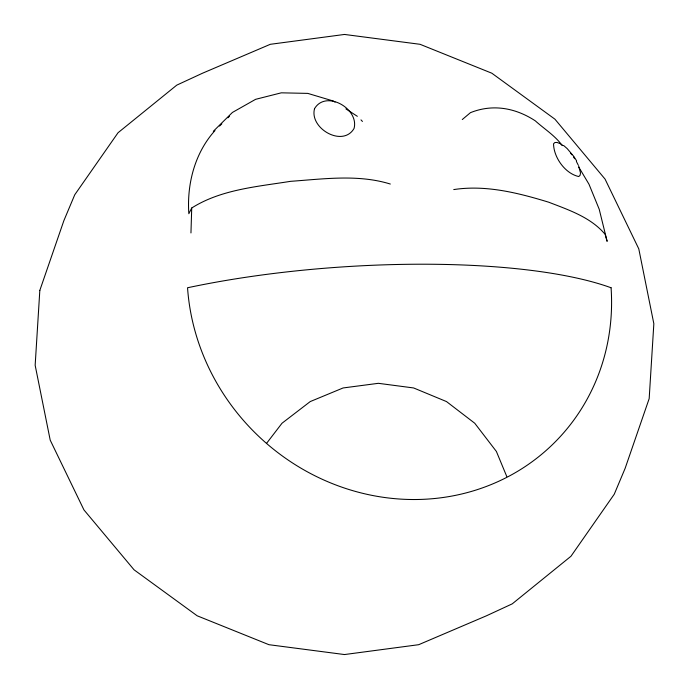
<?xml version="1.0" encoding="UTF-8"?>
<svg xmlns="http://www.w3.org/2000/svg" width="689" height="689" viewBox="0 0 689 689"><rect width="100%" height="100%" fill="white"/><g stroke="black" fill="none" stroke-linecap="round" stroke-linejoin="round"><path stroke-width="1.03" d="M190.956 232.951L191.723 207.992C221.014 189.441 257.118 186.685 290.594 181.328C323.563 178.994 358.194 174.076 390.327 184.041M191.723 207.992L188.838 213.711C186.771 184.023 194.798 152.898 214.994 130.565M266.721 443.156L282.008 423.235L310.231 401.575L343.096 387.959L378.373 383.317L413.641 387.959L446.506 401.575L474.738 423.235L496.39 451.459L506.803 476.59M213.314 131.306L232.408 112.453L255.602 99.328L281.31 92.826L307.785 93.394L333.218 100.99L335.035 102.118M219.558 126.061L221.841 123.805M227.921 117.802L229.446 116.295M462.276 119.541L470.449 112.66C492.756 103.729 515.441 107.837 535.31 120.851C544.301 128.989 554.929 135.518 562.155 145.431M453.75 189.578C485.823 184.678 518.206 192.894 548.737 202.213C568.821 209.981 590.869 217.328 605.149 234.363L607.121 241.348L599.206 209.232L588.983 184.23L578.898 167.306M559.812 143.501L557.005 142.434L554.869 142.537L553.543 143.794C553.715 157.48 565.195 173.628 578.76 176.539L580.086 175.282L580.508 172.948L578.579 165.765M345.912 108.888L357.341 116.312M560.631 144.044L563.094 145.663M563.774 145.612L567.193 148.609L573.67 156.257M360.984 119.877L362.448 121.445M570.742 153.32L571.844 154.758M573.825 156.481L576.59 160.821M573.506 156.911L574.652 158.711M576.366 161.407L578.14 164.895M39.824 290.396L35.156 365.273L50.211 440.142L83.946 509.912L134.071 569.82L197.175 615.794L268.943 644.697L344.5 654.55L418.688 644.697L486.451 615.794L512.228 603.865L570.957 556.264L614.244 494.246L625.121 468.374L649.176 398.604L653.844 323.727L638.789 248.858L605.054 179.088L554.929 119.18L491.825 73.206L420.057 44.303L344.5 34.45L270.312 44.303L202.549 73.206L176.772 85.135L118.043 132.736L74.756 194.754L63.879 220.626L39.824 290.396M314.528 108.707C309.197 128.447 342.821 147.739 354.051 128.464C359.382 108.733 325.759 89.432 314.528 108.707M611.074 287.761A310.05 77.513 -4 0 0 187.546 287.761A219.24 204.555 44 0 0 413.994 499.525A219.24 204.555 44 0 0 611.074 287.761"/></g></svg>
